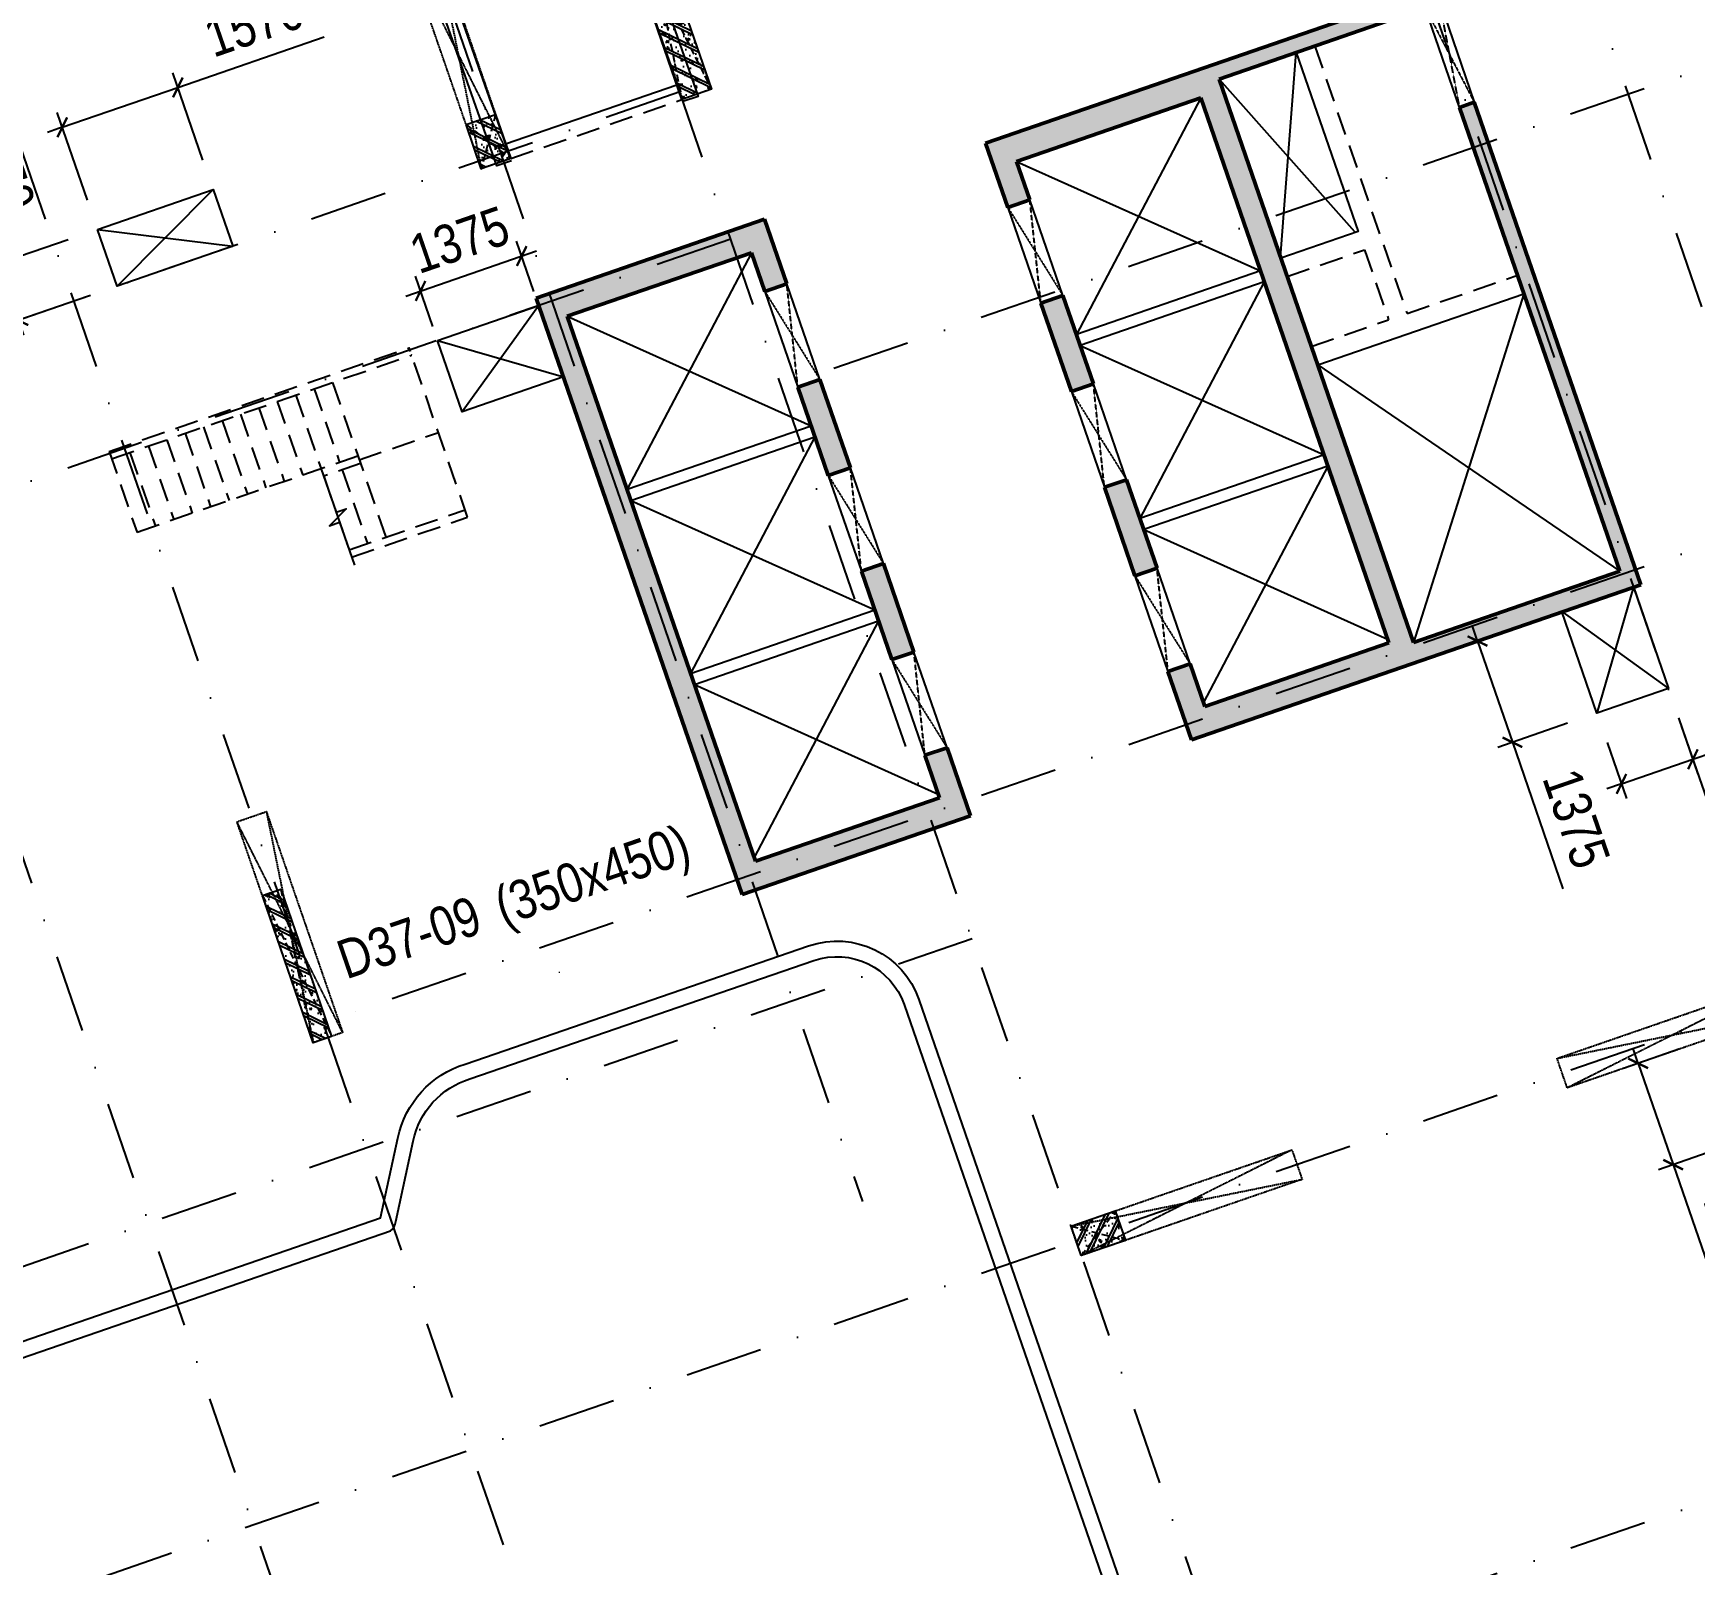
# Model space of a CAD drawing. Header units: millimetres. Extents: x -146681 to 1327256, y -72704 to 46237.
# Drawn here: x 659606 to 680931, y -12830 to 6828 of the extents above; entities that cross this region are included whole.
import ezdxf
from ezdxf.enums import TextEntityAlignment as Align

# ---------------------------------------------------------------- set-up
doc = ezdxf.new("R2010")
doc.units = ezdxf.units.MM
doc.header["$MEASUREMENT"] = 0
for name, pattern in [('DASHDOT', [1, 0.5, -0.25, 0, -0.25]), ('DASHED', [4.5, 3, -1.5]), ('HIDDEN', [0.375, 0.25, -0.125])]:
    doc.linetypes.add(name, pattern=pattern)
for name, color, linetype in [('ccu11-Khuat', 9, 'DASHED'), ('ccu11-Manh', 8, 'Continuous'), ('ccu11-Thay', 7, 'Continuous'), ('ccu12-Manh', 8, 'Continuous'), ('ccu12-Text', 31, 'Continuous'), ('KC2-DIM', 251, 'Continuous'), ('KT-Hatch', 251, 'Continuous'), ('KT-Luoi truc South Tower', 8, 'DASHDOT'), ('ST_MBDV Cot vach 220805$0$AUDIT_I_220805193045-5', 6, 'Continuous'), ('Xref_ST_MBDV Cot vach 30.7.2022|Xref_ST_MBDV Cot vach 30.7.2022|Xref_ST_MBDV Cot vach 30.7.2022|Xref_ST_MBDV Cot vach 30.7.2022|KC-Betong', 6, 'Continuous')]:
    doc.layers.add(name, color=color, linetype=linetype)
for name, color, linetype, lineweight in [('ccu12-Tencaukien', 9, 'Continuous', 15), ('KT-Kich thuoc', 159, 'Continuous', 18), ('ST_MBDV Cot vach 220805$0$KT-Net cot vach', 6, 'Continuous', 50)]:
    doc.layers.add(name, color=color, linetype=linetype, lineweight=lineweight)
doc.styles.add('Arial Narrow', font='ARIALN.TTF')
doc.dimstyles.new('ccu12-200', dxfattribs={"dimscale": 200, "dimtxt": 2.5, "dimasz": 1, "dimexe": 1, "dimexo": 2, "dimgap": 1, "dimtad": 1, "dimdec": 0, "dimdsep": 46, "dimtxsty": 'Arial Narrow', "dimblk": 'ARCHTICK', "dimcen": -1, "dimdle": 1, "dimclrd": 256, "dimclre": 256, "dimclrt": 3, "dimadec": 0, "dimazin": 2, "dimtfac": 0.1, "dimtdec": 0, "dimtmove": 0, "dimatfit": 1, "dimldrblk": 'ARCHTICK', "dimfxl": 1, "dimtvp": 0.833333, "dimtolj": 1, "dimtzin": 12, "dimarcsym": 0})
pattern_1 = [(50, (-550, 3050), (286.904, -25.101), [30, -330]), (355, (-550, 3050), (-55.5, 300.877), [24, -264]), (100.451, (-526.1, 3047.9), (231.404, 275.776), [25.496, -280.457]), (46.184, (-550, 3130), (426.896, -66.208), [45, -495]), (96.636, (-514.43, 3124.5), (373.865, 389.647), [38.244, -420.685]), (351.184, (-550, 3130), (373.865, 389.65), [36, -396]), (21, (-510, 3110), (238.763, -161.048), [30, -330]), (326, (-510, 3110), (97.326, 290.06), [24, -264]), (71.451, (-490.1, 3096.58), (336.09, 129.012), [25.496, -280.457]), (37.5, (-550, 3050), (4.864, 133.1575), [0, -260.8, 0, -268, 0, -265]), (7.5, (-550, 3050), (105.228, 157.7647), [0, -152.8, 0, -254.8, 0, -101]), (327.5, (-639.2, 3050), (213.529, -9.022), [0, -100, 0, -312, 0, -414]), (317.5, (-679.2, 3050), (233.274, 40.042), [0, -130, 0, -207.2, 0, -294]), (45, (-550, 3050), (-120.208, 120.208), []), (45, (-550, 3099), (-120.208, 120.208), [])]

# ---------------------------------------------------------------- blocks, each defined once
blk = doc.blocks.new('Asix South Tower')
at = {"layer": 'KT-Luoi truc South Tower', "ltscale": 2000}
for p, q in [((-61527.4, 64693.7), (-45306.5, 17710.6)), ((-63417.9, 64041.1), (-47197, 17057.9)), ((-72397.8, 60940.8), (-54232.5, 8325.6)), ((-74690, 60149.4), (-64788, 31468.5)), ((-80172.4, 58256.6), (-62007.1, 5641.4)), ((-82960.9, 57293.9), (-64795.6, 4678.7)), ((-41522.4, 50319.2), (-65827.2, 41928)), ((-67132.6, 45709), (-110541.5, 30722.1)), ((-39629.6, 44836.7), (-71714.8, 33759.3)), ((-66479.9, 43818.5), (-109888.9, 28831.6)), ((-37736.8, 39354.3), (-105450.5, 15976.2)), ((-63379.6, 34838.6), (-106788.6, 19851.7)), ((-37735.1, 33218.9), (-103274.2, 10591.7))]:
    blk.add_line(p, q, dxfattribs=at)
blk = doc.blocks.new('*U194')
at = {"layer": 'ccu12-Tencaukien', "color": 8, "ltscale": 10000}
blk.add_line((361, -155), (354, -155), dxfattribs=at)
at = {"layer": 'ccu12-Text', "color": 2, "style": 'Arial Narrow', "width": 0.8}
blk.add_attdef('SH', text='', height=300, dxfattribs=at).set_placement((276, 6), align=Align.BOTTOM_RIGHT)
at = {"layer": 'ccu12-Text', "color": 31, "style": 'Arial Narrow', "width": 0.8}
for tag, p in [('(', (508, -75)), ('KT', (633, -75)), (')', (963, -75))]:
    blk.add_attdef(tag, text='', height=250, dxfattribs=at).set_placement(p, align=Align.BOTTOM_LEFT)
blk = doc.blocks.new('_ArchTick')
at = {"color": 0, "const_width": 0.15}
blk.add_lwpolyline([(-0.5, -0.5), (0.5, 0.5)], dxfattribs=at)
blk = doc.blocks.new('*D234')
at = {"layer": 'Defpoints', "color": 0, "transparency": 16777216}
for p in [(661463, 6133), (661916, 4821), (660432, 4309)]:
    blk.add_point(p, dxfattribs=at)
at = {"layer": 'KC2-DIM', "lineweight": -2, "transparency": 16777216}
for p, q in [((661463, 6133), (663339, 6781)), ((661785, 5199), (661397, 6322)), ((659979, 5621), (661463, 6133)), ((660301, 4687), (659913, 5810)), ((659979, 5621), (659790, 5555))]:
    blk.add_line(p, q, dxfattribs=at)
at = {"layer": 'KC2-DIM', "lineweight": -2, "transparency": 16777216, "xscale": 200, "yscale": 200, "zscale": 200}
for p, rotation in [((661463, 6133), 199.0471388233132), ((659979, 5621), 19.04713882331325)]:
    blk.add_blockref('_ArchTick', p, dxfattribs=dict(at, rotation=rotation))
at = {"layer": 'KC2-DIM', "color": 3, "transparency": 16777216, "insert": (662441, 6953), "char_height": 500, "attachment_point": 5, "rotation": 19.0471, "style": 'Arial Narrow'}
blk.add_mtext('\\A1;1570', dxfattribs=at)
blk = doc.blocks.new('*D235')
at = {"layer": 'Defpoints', "color": 0, "transparency": 16777216}
for p in [(660432, 4309), (659165, 3871), (660683, 3581)]:
    blk.add_point(p, dxfattribs=at)
at = {"layer": 'KC2-DIM', "lineweight": -2, "transparency": 16777216}
for p, q in [((659165, 3871), (658609, 5479)), ((660054, 4178), (658976, 3806)), ((659416, 3143), (659165, 3871)), ((660305, 3450), (659227, 3078)), ((659416, 3143), (659481, 2954))]:
    blk.add_line(p, q, dxfattribs=at)
at = {"layer": 'KC2-DIM', "lineweight": -2, "transparency": 16777216, "xscale": 200, "yscale": 200, "zscale": 200}
for p, rotation in [((659165, 3871), 289.0471379604878), ((659416, 3143), 109.0471379604878)]:
    blk.add_blockref('_ArchTick', p, dxfattribs=dict(at, rotation=rotation))
at = {"layer": 'KC2-DIM', "color": 3, "transparency": 16777216, "insert": (659252, 5013), "char_height": 500, "attachment_point": 5, "rotation": 289.0471, "style": 'Arial Narrow'}
blk.add_mtext('\\A1;770', dxfattribs=at)
blk = doc.blocks.new('*D236')
at = {"layer": 'Defpoints', "color": 0, "transparency": 16777216}
for p in [(665876, 3969), (666164, 3135), (664865, 2687)]:
    blk.add_point(p, dxfattribs=at)
at = {"layer": 'KC2-DIM', "lineweight": -2, "transparency": 16777216}
for p, q in [((666033, 3513), (665811, 4158)), ((664388, 3455), (666065, 4034)), ((664734, 3065), (664512, 3709))]:
    blk.add_line(p, q, dxfattribs=at)
at = {"layer": 'KC2-DIM', "lineweight": -2, "transparency": 16777216, "xscale": 200, "yscale": 200, "zscale": 200}
for p, rotation in [((665876, 3969), 19.04713795307531), ((664577, 3520), 199.0471379530753)]:
    blk.add_blockref('_ArchTick', p, dxfattribs=dict(at, rotation=rotation))
at = {"layer": 'KC2-DIM', "color": 3, "transparency": 16777216, "insert": (665078, 4175), "char_height": 500, "attachment_point": 5, "rotation": 19.0471, "style": 'Arial Narrow'}
blk.add_mtext('\\A1;1375', dxfattribs=at)
blk = doc.blocks.new('*D239')
at = {"layer": 'Defpoints', "color": 0, "transparency": 16777216}
for p in [(679227, -599, 0), (679676, -1898, 0), (678591, -2273)]:
    blk.add_point(p, dxfattribs=at)
at = {"layer": 'KC2-DIM', "lineweight": -2, "transparency": 16777216}
for p, q in [((678849, -729), (677953, -1039)), ((678142, -973), (678077, -784)), ((678142, -973), (678591, -2273)), ((679298, -2029), (678402, -2338)), ((678591, -2273), (679240, -4153))]:
    blk.add_line(p, q, dxfattribs=at)
at = {"layer": 'KC2-DIM', "lineweight": -2, "transparency": 16777216, "xscale": 200, "yscale": 200, "zscale": 200}
for p, rotation in [((678142, -973), 289.0471379530857), ((678591, -2273), 109.0471379530857)]:
    blk.add_blockref('_ArchTick', p, dxfattribs=dict(at, rotation=rotation))
at = {"layer": 'KC2-DIM', "color": 3, "transparency": 16777216, "insert": (679411, -3253), "char_height": 500, "attachment_point": 5, "rotation": 289.0471, "style": 'Arial Narrow'}
blk.add_mtext('\\A1;1375', dxfattribs=at)
blk = doc.blocks.new('*D240')
at = {"layer": 'Defpoints', "color": 0, "transparency": 16777216}
for p in [(680593, -1582, 0), (679676, -1898, 0), (680907, -2491)]:
    blk.add_point(p, dxfattribs=at)
at = {"layer": 'KC2-DIM', "lineweight": -2, "transparency": 16777216}
for p, q in [((680723, -1960), (680972, -2680)), ((680907, -2491), (682518, -1934)), ((679806, -2276), (680055, -2996)), ((679990, -2807), (680907, -2491)), ((679990, -2807), (679801, -2872))]:
    blk.add_line(p, q, dxfattribs=at)
at = {"layer": 'KC2-DIM', "lineweight": -2, "transparency": 16777216, "xscale": 200, "yscale": 200, "zscale": 200}
for p, rotation in [((680907, -2491), 199.0471379530854), ((679990, -2807), 19.04713795308536)]:
    blk.add_blockref('_ArchTick', p, dxfattribs=dict(at, rotation=rotation))
at = {"layer": 'KC2-DIM', "color": 3, "transparency": 16777216, "insert": (681753, -1717), "char_height": 500, "attachment_point": 5, "rotation": 19.0471, "style": 'Arial Narrow'}
blk.add_mtext('\\A1;970', dxfattribs=at)
blk = doc.blocks.new('*D241')
at = {"layer": 'Defpoints', "color": 0, "transparency": 16777216}
for p in [(681119, -6079, 0), (681568, -7378, 0), (680654, -7694)]:
    blk.add_point(p, dxfattribs=at)
at = {"layer": 'KC2-DIM', "lineweight": -2, "transparency": 16777216}
for p, q in [((680741, -6209), (680016, -6459)), ((680205, -6394), (680140, -6205)), ((680205, -6394), (680654, -7694)), ((681190, -7509), (680465, -7759)), ((680654, -7694), (681303, -9574))]:
    blk.add_line(p, q, dxfattribs=at)
at = {"layer": 'KC2-DIM', "lineweight": -2, "transparency": 16777216, "xscale": 200, "yscale": 200, "zscale": 200}
for p, rotation in [((680205, -6394), 289.0471379530832), ((680654, -7694), 109.0471379530833)]:
    blk.add_blockref('_ArchTick', p, dxfattribs=dict(at, rotation=rotation))
at = {"layer": 'KC2-DIM', "color": 3, "transparency": 16777216, "insert": (681474, -8674), "char_height": 500, "attachment_point": 5, "rotation": 289.0471, "style": 'Arial Narrow'}
blk.add_mtext('\\A1;1375', dxfattribs=at)
blk = doc.blocks.new('*U331')
h = blk.add_hatch()
h.set_pattern_fill('VATLIEU04', color=250, scale=40, style=0, pattern_type=2)
h.set_pattern_definition([(50, (-550, 650), (286.904, -25.1), [30, -330]), (355, (-550, 650), (-55.5, 300.88), [24, -264]), (100.451, (-526.1, 647.9), (231.404, 275.776), [25.496, -280.457]), (46.184, (-550, 730), (426.9, -66.21), [45, -495]), (96.636, (-514.43, 724.5), (373.87, 389.65), [38.24, -420.69]), (351.184, (-550, 730), (373.86, 389.65), [36, -396]), (21, (-510, 710), (238.763, -161.048), [30, -330]), (326, (-510, 710), (97.326, 290.06), [24, -264]), (71.451, (-490.1, 696.58), (336.09, 129.01), [25.496, -280.457]), (37.5, (-550, 650), (4.864, 133.1575), [0, -260.8, 0, -268, 0, -265]), (7.5, (-550, 650), (105.228, 157.765), [0, -152.8, 0, -254.8, 0, -101]), (327.5, (-639.2, 650), (213.529, -9.022), [0, -100, 0, -312, 0, -414]), (317.5, (-679.2, 650), (233.274, 40.042), [0, -130, 0, -207.2, 0, -294]), (45, (-550, 650), (-120.208, 120.208), []), (45, (-550, 699), (-120.208, 120.208), [])])
h.paths.add_polyline_path([(-475, -475), (-75, -475), (-75, 125), (-475, 125)])
at = {"color": 6, "ltscale": 0.25}
blk.add_lwpolyline([(-475, -475), (-75, -475), (-75, 125), (-475, 125)], close=True, dxfattribs=at)
at = {"layer": 'Defpoints', "linetype": 'ByBlock', "ltscale": 30}
for p, q in [((-75, -475), (-475, 125)), ((-475, -475), (-75, 125))]:
    blk.add_line(p, q, dxfattribs=at)
blk = doc.blocks.new('*U202')
h = blk.add_hatch()
h.set_pattern_fill('VATLIEU04', color=250, scale=40, style=0, pattern_type=2)
h.set_pattern_definition(pattern_1)
h.paths.add_polyline_path([(-475, -475), (-75, -475), (-75, 2525), (-475, 2525)])
at = {"color": 6, "ltscale": 0.25}
blk.add_lwpolyline([(-475, -475), (-75, -475), (-75, 2525), (-475, 2525)], close=True, dxfattribs=at)
at = {"layer": 'Defpoints', "linetype": 'ByBlock', "ltscale": 30}
for p, q in [((-75, -475), (-475, 2525)), ((-475, -475), (-75, 2525))]:
    blk.add_line(p, q, dxfattribs=at)
blk = doc.blocks.new('*U196')
h = blk.add_hatch()
h.set_pattern_fill('VATLIEU04', color=250, scale=40, style=0, pattern_type=2)
h.set_pattern_definition([(50, (-700, 2050), (286.904, -25.1), [30, -330]), (355, (-700, 2050), (-55.5, 300.877), [24, -264]), (100.451, (-676.1, 2047.9), (231.404, 275.776), [25.496, -280.457]), (46.184, (-700, 2130), (426.896, -66.208), [45, -495]), (96.636, (-664.43, 2124.5), (373.865, 389.65), [38.244, -420.685]), (351.184, (-700, 2130), (373.865, 389.65), [36, -396]), (21, (-660, 2110), (238.763, -161.048), [30, -330]), (326, (-660, 2110), (97.326, 290.06), [24, -264]), (71.451, (-640.1, 2096.58), (336.09, 129.012), [25.496, -280.457]), (37.5, (-700, 2050), (4.864, 133.1575), [0, -260.8, 0, -268, 0, -265]), (7.5, (-700, 2050), (105.228, 157.765), [0, -152.8, 0, -254.8, 0, -101]), (327.5, (-789.2, 2050), (213.529, -9.022), [0, -100, 0, -312, 0, -414]), (317.5, (-829.2, 2050), (233.274, 40.042), [0, -130, 0, -207.2, 0, -294]), (45, (-700, 2050), (-120.208, 120.208), []), (45, (-700, 2099), (-120.208, 120.208), [])])
h.paths.add_polyline_path([(-475, -475), (-225, -475), (-225, 1525), (-475, 1525)])
at = {"color": 6, "ltscale": 0.25}
blk.add_lwpolyline([(-475, -475), (-225, -475), (-225, 1525), (-475, 1525)], close=True, dxfattribs=at)
at = {"layer": 'Defpoints', "linetype": 'ByBlock', "ltscale": 30}
for p, q in [((-225, -475), (-475, 1525)), ((-475, -475), (-225, 1525))]:
    blk.add_line(p, q, dxfattribs=at)
blk = doc.blocks.new('*U323')
h = blk.add_hatch()
h.set_pattern_fill('VATLIEU04', color=250, scale=40, style=0, pattern_type=2)
h.set_pattern_definition([(50, (-550, 650), (286.904, -25.1), [30, -330]), (355, (-550, 650), (-55.5, 300.88), [24, -264]), (100.451, (-526.1, 647.9), (231.404, 275.776), [25.496, -280.457]), (46.184, (-550, 730), (426.9, -66.21), [45, -495]), (96.636, (-514.43, 724.5), (373.87, 389.65), [38.24, -420.69]), (351.184, (-550, 730), (373.86, 389.65), [36, -396]), (21, (-510, 710), (238.763, -161.048), [30, -330]), (326, (-510, 710), (97.326, 290.06), [24, -264]), (71.451, (-490.1, 696.58), (336.09, 129.01), [25.496, -280.457]), (37.5, (-550, 650), (4.864, 133.1575), [0, -260.8, 0, -268, 0, -265]), (7.5, (-550, 650), (105.228, 157.765), [0, -152.8, 0, -254.8, 0, -101]), (327.5, (-639.2, 650), (213.529, -9.022), [0, -100, 0, -312, 0, -414]), (317.5, (-679.2, 650), (233.274, 40.042), [0, -130, 0, -207.2, 0, -294]), (45, (-550, 650), (-120.208, 120.208), []), (45, (-550, 699), (-120.208, 120.208), [])])
h.paths.add_polyline_path([(-475, -475), (-75, -475), (-75, 125), (-475, 125)])
at = {"color": 6, "ltscale": 0.25}
blk.add_lwpolyline([(-475, -475), (-75, -475), (-75, 125), (-475, 125)], close=True, dxfattribs=at)
at = {"layer": 'Defpoints', "linetype": 'ByBlock', "ltscale": 30}
for p, q in [((-75, -475), (-475, 125)), ((-475, -475), (-75, 125))]:
    blk.add_line(p, q, dxfattribs=at)
blk = doc.blocks.new('*U394')
at = {"color": 6, "linetype": 'HIDDEN', "ltscale": 10}
for p, q in [((-75, 2525), (-475, -475)), ((-75, -475), (-475, 2525))]:
    blk.add_line(p, q, dxfattribs=at)
blk.add_lwpolyline([(-475, -475), (-75, -475), (-75, 2525), (-475, 2525)], close=True, dxfattribs=at)
blk = doc.blocks.new('*U392')
at = {"color": 6, "linetype": 'HIDDEN', "ltscale": 10}
for p, q in [((-75, 2525), (-475, -475)), ((-75, -475), (-475, 2525))]:
    blk.add_line(p, q, dxfattribs=at)
blk.add_lwpolyline([(-475, -475), (-75, -475), (-75, 2525), (-475, 2525)], close=True, dxfattribs=at)
blk = doc.blocks.new('*U403')
at = {"color": 6, "linetype": 'HIDDEN', "ltscale": 10}
for p, q in [((-75, 2525), (-475, -475)), ((-75, -475), (-475, 2525))]:
    blk.add_line(p, q, dxfattribs=at)
blk.add_lwpolyline([(-475, -475), (-75, -475), (-75, 2525), (-475, 2525)], close=True, dxfattribs=at)
blk = doc.blocks.new('*U404')
at = {"color": 6, "linetype": 'HIDDEN', "ltscale": 10}
for p, q in [((-75, 2525), (-475, -475)), ((-75, -475), (-475, 2525))]:
    blk.add_line(p, q, dxfattribs=at)
blk.add_lwpolyline([(-475, -475), (-75, -475), (-75, 2525), (-475, 2525)], close=True, dxfattribs=at)
blk = doc.blocks.new('*U322')
h = blk.add_hatch()
h.set_pattern_fill('VATLIEU04', color=250, scale=40, style=0, pattern_type=2)
h.set_pattern_definition(pattern_1)
h.paths.add_polyline_path([(-475, -475), (-75, -475), (-75, 2525), (-475, 2525)])
at = {"color": 6, "ltscale": 0.25}
blk.add_lwpolyline([(-475, -475), (-75, -475), (-75, 2525), (-475, 2525)], close=True, dxfattribs=at)
at = {"layer": 'Defpoints', "linetype": 'ByBlock', "ltscale": 30}
for p, q in [((-75, -475), (-475, 2525)), ((-475, -475), (-75, 2525))]:
    blk.add_line(p, q, dxfattribs=at)
blk = doc.blocks.new('MBCV-T37')
at = {"layer": 'KT-Hatch'}
h = blk.add_hatch(dxfattribs=at)
h.set_pattern_fill('BTCT', color=256, scale=40)
h.set_pattern_definition([(50, (33773.05, -17470.41), (286.9041, -25.10085), [30, -330]), (355, (33773.05, -17470.4), (-55.5005, 300.8769), [24, -264]), (100.4514, (33796.96, -17472.5), (231.40375, 275.7758), [25.4961, -280.4568]), (46.1842, (33773.05, -17390.4), (426.8964, -66.2076), [45, -495]), (96.6356, (33808.62, -17395.93), (373.865, 389.6471), [38.2441, -420.6852]), (351.1842, (33773.05, -17390.4), (373.8648, 389.6474), [36, -396]), (21, (33813.05, -17410.41), (238.7628, -161.04756), [30, -330]), (326, (33813.05, -17410.4), (97.3261, 290.06), [24, -264]), (71.4514, (33832.95, -17423.84), (336.08905, 129.0122), [25.4961, -280.4568]), (37.5, (33773.05, -17470.41), (4.86394, 133.15754), [0, -260.8, 0, -268, 0, -265]), (7.5, (33773.05, -17470.41), (105.22781, 157.76468), [0, -152.8, 0, -254.8, 0, -101]), (327.5, (33683.85, -17470.41), (213.52897, -9.02195), [0, -100, 0, -312, 0, -414]), (317.5, (33643.85, -17470.41), (233.27447, 40.042), [0, -130, 0, -207.2, 0, -294]), (45, (33773.05, -17470.41), (-106.06602, 106.06602), []), (45, (33843.76, -17470.41), (-106.06602, 106.06602), [])])
h.paths.add_polyline_path([(-32273, 26604), (-35203, 25592), (-32559, 17936), (-29629, 18947), (-29931, 19822), (-30215, 19724), (-30027, 19180), (-32390, 18364), (-34805, 25359), (-32442, 26175), (-32271, 25679), (-31987, 25777)])
h.paths.add_polyline_path([(-26675, 28163), (-24260, 21168), (-26623, 20352), (-26812, 20899), (-27095, 20801), (-26793, 19924), (-21027, 21914), (-23164, 28106), (-23353, 28041), (-21297, 22086), (-23944, 21172), (-26440, 28403), (-23605, 29382), (-23670, 29571), (-29436, 27580), (-29151, 26756), (-28868, 26854), (-29038, 27347)])
h.paths.add_polyline_path([(-28335, 24393), (-28052, 24490), (-28443, 25625), (-28727, 25527)], flags=17)
h.paths.add_polyline_path([(-27628, 23262), (-27911, 23164), (-27520, 22029), (-27236, 22127)], flags=17)
h.paths.add_polyline_path([(-30639, 20953), (-30355, 21050), (-30747, 22185), (-31030, 22087)], flags=17)
h.paths.add_polyline_path([(-31563, 24548), (-31846, 24450), (-31455, 23316), (-31171, 23414)], flags=17)
at = {"layer": 'ST_MBDV Cot vach 220805$0$KT-Net cot vach', "extrusion": (-3.35283e-09, 1.99852e-08, 1)}
for p, q in [((-23670, 29571, 0), (-29436, 27580, 0)), ((-23605, 29382, 0), (-26440, 28403, 0)), ((-26440, 28403, 0), (-23944, 21172, 0)), ((-26675, 28163, 0), (-29038, 27347, 0)), ((-24260, 21168, 0), (-26675, 28163, 0)), ((-21297, 22086, 0), (-23353, 28041, 0)), ((-21027, 21914, 0), (-23164, 28106, 0)), ((-29436, 27580, 0), (-29151, 26756, 0)), ((-29038, 27347, 0), (-28868, 26854, 0)), ((-32273, 26604, 0), (-35203, 25592, 0)), ((-31987, 25777, 0), (-32273, 26604, 0)), ((-32442, 26175, 0), (-34805, 25359, 0)), ((-32271, 25679, 0), (-32442, 26175, 0)), ((-35203, 25592, 0), (-32559, 17936, 0)), ((-28443, 25625, 0), (-28052, 24490, 0)), ((-28727, 25527, 0), (-28335, 24393, 0)), ((-34805, 25359, 0), (-32390, 18364, 0)), ((-31171, 23414, 0), (-31563, 24548, 0)), ((-31455, 23316, 0), (-31846, 24450, 0)), ((-27628, 23262, 0), (-27236, 22127, 0)), ((-27911, 23164, 0), (-27520, 22029, 0)), ((-30355, 21050, 0), (-30747, 22185, 0)), ((-30639, 20953, 0), (-31030, 22087, 0)), ((-23944, 21172, 0), (-21297, 22086, 0)), ((-26793, 19924, 0), (-21027, 21914, 0)), ((-26623, 20352, 0), (-24260, 21168, 0)), ((-26812, 20899, 0), (-26623, 20352, 0)), ((-27095, 20801, 0), (-26793, 19924, 0)), ((-30027, 19180, 0), (-30215, 19724, 0)), ((-29629, 18947, 0), (-29931, 19822, 0)), ((-32390, 18364, 0), (-30027, 19180, 0)), ((-32559, 17936, 0), (-29629, 18947, 0))]:
    blk.add_line(p, q, dxfattribs=at)
at = {"layer": 'ST_MBDV Cot vach 220805$0$KT-Net cot vach'}
for p, q in [((-23353, 28041, 0), (-23164, 28106, 0)), ((-28868, 26854, 0), (-29151, 26756, 0)), ((-31987, 25777, 0), (-32271, 25679, 0)), ((-28443, 25625, 0), (-28727, 25527, 0)), ((-31563, 24548, 0), (-31846, 24450, 0)), ((-28052, 24490, 0), (-28335, 24393, 0)), ((-31171, 23414, 0), (-31455, 23316, 0)), ((-27628, 23262, 0), (-27911, 23164, 0)), ((-30747, 22185, 0), (-31030, 22087, 0)), ((-27236, 22127, 0), (-27520, 22029, 0)), ((-30355, 21050, 0), (-30639, 20953, 0)), ((-26812, 20899, 0), (-27095, 20801, 0)), ((-29931, 19822, 0), (-30215, 19724, 0))]:
    blk.add_line(p, q, dxfattribs=at)
at = {"layer": 'ST_MBDV Cot vach 220805$0$AUDIT_I_220805193045-5', "linetype": 'ByBlock'}
for name, p, xscale, rotation in [('*U202', (-33708, 30684, 0), -1.000000000000001, 199.0471379540016), ('*U323', (-35500, 27526, 0), -1.000000000000001, 199.0471379540016), ('*U196', (-38114, 17631, 0), -1.000000000000001, 199.0471379540016), ('*U331', (-27915, 13906, 0), -0.9999999999999996, 289.0471379532163)]:
    blk.add_blockref(name, p, dxfattribs=dict(at, xscale=xscale, rotation=rotation))
at = {"layer": 'Xref_ST_MBDV Cot vach 30.7.2022|Xref_ST_MBDV Cot vach 30.7.2022|Xref_ST_MBDV Cot vach 30.7.2022|Xref_ST_MBDV Cot vach 30.7.2022|KC-Betong', "linetype": 'ByBlock'}
for name, p, xscale, rotation in [('*U322', (-33708, 30684, 0), -1.000000000000001, 199.0471379540016), ('*U404', (-36283, 29795, 0), -1.000000000000001, 199.0471379540016), ('*U403', (-38441, 18577, 0), -1.000000000000001, 199.0471379540016), ('*U394', (-21677, 16060, 0), -0.9999999999999997, 289.0471379532163), ('*U392', (-27916, 13906, 0), -0.9999999999999997, 289.0471379532163)]:
    blk.add_blockref(name, p, dxfattribs=dict(at, xscale=xscale, rotation=rotation))
blk = doc.blocks.new('mbkc-t37')
blk.add_line((-26296, 27572, 0), (-24098, 28331, 0))
at = {"elevation": 0}
for points in [[(6200, 10700), (3064, 10700), (3074, 12373, 0.085159), (2784, 14138), (1049, 19152), (-3079, 31083, 0.260467), (-5870, 33557), (-20929, 37908, 0.435644), (-25490, 33654, 0.102481), (-25386, 32033), (-24080, 28306), (-24089, 28303)], [(6200, 10500), (2863, 10500), (2874, 12375, 0.085159), (2595, 14072), (860, 19087), (-3268, 31017, 0.260924), (-5919, 33363), (-20964, 37710, 0.435158), (-25290, 33640, 0.102973), (-25195, 32093), (-23825, 28182), (-24023, 28114)], [(-26286, 27544), (-26287, 27544), (-28875, 34908, 0.338337), (-32749, 36444), (-62185, 26289, 0.459457), (-64225, 21139), (-55456, 6813, 0.279689), (-50490, 5781), (-27772, 13619, 0.204279), (-27706, 13740), (-27482, 14770, -0.275412), (-26755, 15571), (-22342, 17089, -0.414195), (-21181, 16524), (-12852, -7567, 0.319754), (-8032, -11000), (37106, -11000, 0.36531), (42072, -6689, 0.102434), (42063, -5068), (39621, 6403, 0.132611), (38155, 9202, 0.066499), (37024, 10116, 0.137615), (34943, 10700), (9300, 10700)], [(-26221, 27355), (-26409, 27290), (-29057, 34822, 0.336124), (-32689, 36253), (-62119, 26100, 0.186797), (-64022, 24492, 0.186797)], [(-14306, 29382, -0.414214), (-14304, 29381), (-13864, 28106), (-14053, 28041), (-14494, 29317), (-14306, 29382)], [(-53502, 5908, 0.161195), (-50556, 5970), (-27901, 13786), (-27678, 14811, -0.274307), (-26816, 15761), (-22407, 17278, -0.414153), (-20992, 16589), (-12663, -7501, 0.319754), (-8032, -10800), (37104, -10800, 0.151467), (39864, -9900)]]:
    blk.add_lwpolyline(points, format="xyb", dxfattribs=at)
at = {"ltscale": 0.5, "elevation": 0}
for points in [[(-16148, 28746), (-15355, 26449), (-16347, 26106)], [(-16608, 25942), (-18971, 25126)], [(-16559, 25800), (-18922, 24984)], [(-15874, 24735), (-13227, 25649)], [(-24738, 23138), (-22375, 23954)], [(-24689, 22996), (-22326, 23812)], [(-15792, 23579), (-18155, 22763)], [(-15743, 23437), (-18106, 22621)], [(-23922, 20775), (-21559, 21591)], [(-23873, 20633), (-21510, 21449)]]:
    blk.add_lwpolyline(points, dxfattribs=at)
at = {"elevation": 0}
for points in [[(-19851, 26756), (-19427, 25527), (-19143, 25625), (-19568, 26854), (-19851, 26756)], [(-22971, 25679), (-22546, 24450), (-22263, 24548), (-22687, 25777), (-22971, 25679)], [(-19035, 24393), (-18611, 23164), (-18328, 23262), (-18752, 24490), (-19035, 24393)], [(-22155, 23316), (-21730, 22087), (-21447, 22185), (-21871, 23414), (-22155, 23316)], [(-18220, 22029), (-17795, 20801), (-17512, 20899), (-17936, 22127), (-18220, 22029)], [(-21339, 20953), (-20915, 19724), (-20631, 19822), (-21055, 21050), (-21339, 20953)]]:
    blk.add_lwpolyline(points, dxfattribs=at)
at = {"layer": 'ccu11-Khuat'}
for p, q in [((-14494, 29317, 0), (-13864, 28106, 0)), ((-14053, 28041, 0), (-14306, 29382, 0)), ((-19851, 26756, 0), (-19143, 25625, 0)), ((-19427, 25527, 0), (-19568, 26854, 0)), ((-22971, 25679, 0), (-22263, 24548, 0)), ((-22546, 24450, 0), (-22687, 25777, 0)), ((-19035, 24393, 0), (-18328, 23262, 0)), ((-18611, 23164, 0), (-18752, 24490, 0)), ((-22155, 23316, 0), (-21447, 22185, 0)), ((-21730, 22087, 0), (-21871, 23414, 0)), ((-18220, 22029, 0), (-17512, 20899, 0)), ((-17795, 20801, 0), (-17936, 22127, 0)), ((-21339, 20953, 0), (-20631, 19822, 0)), ((-20915, 19724, 0), (-21055, 21050, 0))]:
    blk.add_line(p, q, dxfattribs=at)
at = {"layer": 'ccu11-Khuat', "ltscale": 100}
for p, q in [((-15912, 28827, 0), (-14727, 25396, 0)), ((-26230, 27383, 0), (-24033, 28142, 0))]:
    blk.add_line(p, q, dxfattribs=at)
at = {"layer": 'ccu11-Khuat', "ltscale": 100, "elevation": 0}
for points in [[(-16266, 25870), (-15273, 26212), (-14963, 25314)], [(-14727, 25396), (-13309, 25885)], [(-15956, 24972), (-14963, 25314)]]:
    blk.add_lwpolyline(points, dxfattribs=at)
at = {"layer": 'ccu11-Manh'}
for p, q in [((-30050, 26985, 0), (-31283, 25745, 0)), ((-31534, 26473, 0), (-29799, 26257, 0)), ((-25871, 25497, 0), (-26854, 24132, 0)), ((-27170, 25049, 0), (-25554, 24581, 0)), ((-11822, 21885, 0), (-12290, 20266, 0)), ((-12739, 21568, 0), (-11373, 20582, 0))]:
    blk.add_line(p, q, dxfattribs=at)
at = {"layer": 'ccu11-Manh', "elevation": 0}
for points in [[(-16352, 26120), (-16148, 28746)], [(-17140, 28403), (-15401, 26449)], [(-17375, 28163), (-18971, 25126)], [(-19738, 27347), (-16608, 25942)], [(-23142, 26175), (-24738, 23138)], [(-16559, 25800), (-18155, 22763)], [(-25505, 25359), (-22375, 23954)], [(-18922, 24984), (-15792, 23579)], [(-22326, 23812), (-23922, 20775)], [(-15743, 23437), (-17340, 20400)], [(-24689, 22996), (-21559, 21591)], [(-18106, 22621), (-14976, 21216)], [(-21510, 21449), (-23106, 18412)], [(-23873, 20633), (-20743, 19227)]]:
    blk.add_lwpolyline(points, dxfattribs=at)
at = {"layer": 'ccu11-Thay', "elevation": 0}
for points in [[(-31534, 26473), (-30050, 26985), (-29799, 26257), (-31283, 25745), (-31534, 26473)], [(-27170, 25049), (-25871, 25497), (-25554, 24581), (-26854, 24132), (-27169, 25049)], [(-12739, 21568), (-11822, 21885), (-11373, 20582), (-12290, 20266), (-12739, 21568)]]:
    blk.add_lwpolyline(points, dxfattribs=at)
at = {"layer": 'ccu12-Manh', "ltscale": 0.5, "elevation": 0}
for points in [[(-13227, 25649), (-14644, 21172)], [(-15874, 24736), (-11997, 22086)]]:
    blk.add_lwpolyline(points, dxfattribs=at)
at = {"layer": 'ccu11-Khuat'}
blk.add_blockref('MBCV-T37', (9300, 0, 0), dxfattribs=at)

msp = doc.modelspace()

# ---------------------------------------------------------------- linework, layer by layer
at = {"layer": 'ccu11-Khuat', "ltscale": 100}
for p, q in [((660580.7, 1461.4), (664430.2, 2790.5)), ((665182, 616.8), (664431.8, 2789.7)), ((660612.1, 1366.5), (664462.8, 2696)), ((662975.2, 2182.4), (663301.6, 1237.1)), ((663211.6, 2264), (663537.9, 1318.7)), ((663447.9, 2345.5), (664133.2, 360.5)), ((662266.3, 1937.6), (662592.6, 992.4)), ((662502.6, 2019.2), (662829, 1074)), ((662738.9, 2100.8), (663065.3, 1155.5)), ((661793.7, 1774.4), (662120, 829.2)), ((662030, 1856), (662356.3, 910.8)), ((661084.7, 1529.7), (661411.1, 584.4)), ((661321.1, 1611.3), (661647.4, 666)), ((661557.4, 1692.9), (661883.7, 747.6)), ((663790.5, 1353), (664806.7, 1703.9)), ((660579.9, 1459.9), (660938.5, 421.3)), ((660848.4, 1448.1), (661174.8, 502.8)), ((663774.2, 1400.3), (660938.5, 421.3)), ((663806.8, 1305.8), (663334.2, 1142.6)), ((663334.2, 1142.6), (663660.6, 197.4)), ((663570.5, 1224.2), (663896.9, 278.9)), ((663660.6, 197.4), (665149.3, 711.3)), ((663693.2, 102.8), (665182, 616.8))]:
    msp.add_line(p, q, dxfattribs=at)
msp.add_arc((660581.1, 1460.3), 1.25, 109.04714, 199.04714, dxfattribs=at)
at = {"layer": 'KC2-DIM', "elevation": 0}
msp.add_lwpolyline([(663298.3, 1246.6), (663493.8, 680.5), (663623.7, 725.4), (663408.7, 505.6), (663538.6, 550.5), (663729.1, -1.2)], dxfattribs=at)
at = {"layer": 'KC2-DIM'}
for centre in [(664430.6, 2789.3), (664463.2, 2694.8)]:
    msp.add_arc(centre, 1.25, 19.04714, 109.04714, dxfattribs=at)

# ---------------------------------------------------------------- block references
msp.add_blockref('mbkc-t37', (691965.6, -22163.9, 0))
at = {"layer": 'ccu12-Tencaukien', "extrusion": (7.34415e-07, -7.83226e-07, 1)}
ref = msp.add_blockref('*U194', (665718.2, -4930, 0.5), dxfattribs=dict(at, xscale=1.815893337873055, yscale=1.815893337873055, zscale=1.815893337873055, rotation=358.5718110349675))
ref.add_attrib('KT', '(350x450)', dxfattribs={"color": 31, "extrusion": (7.34415e-07, -7.83226e-07, 1), "height": 500, "rotation": 19.03488, "style": 'Arial Narrow'}).set_placement((665691.7, -4773.7, 0.5), align=Align.BOTTOM_LEFT)
ref.add_attrib('SH', 'D37-09', dxfattribs={"color": 2, "extrusion": (7.34415e-07, -7.83226e-07, 1), "height": 500, "rotation": 19.03488, "style": 'Arial Narrow'}).set_placement((665447.8, -4848.4, 0.5), align=Align.BOTTOM_RIGHT)
at = {"layer": 'KT-Kich thuoc'}
msp.add_blockref('Asix South Tower', (735038.2, -39634.4), dxfattribs=at)

# ---------------------------------------------------------------- dimensions: what is measured, and where the dimension line sits
at = {"layer": 'KC2-DIM'}
for p1, p2, distance, picture, middle in [((660431.7, 4308.7), (661915.7, 4821), 1388.1, '*D234', (662441.1, 6952.6)), ((660682.9, 3580.8), (660431.7, 4308.7), 1340.4, '*D235', (659252.1, 5012.8)), ((679227.2, -598.8, 0), (679675.9, -1898.4, 0), -1147.8, '*D239', (679411.1, -3253.5)), ((679675.9, -1898.4, 0), (680592.8, -1581.8, 0), -961.4, '*D240', (681752.6, -1716.8)), ((681119.1, -6078.6, 0), (681567.9, -7378.3, 0), -966.8, '*D241', (681474.2, -8674.3))]:
    dim = msp.add_aligned_dim(p1=p1, p2=p2, distance=distance, dimstyle='ccu12-200', dxfattribs=at)
    dim.commit()
    dim.dimension.update_dxf_attribs({"geometry": picture, "text_midpoint": middle})
dim = msp.add_linear_dim(base=(665876.1, 3968.6), p1=(664864.6, 2686.6), p2=(666163.9, 3135.2), angle=19.04714, dimstyle='ccu12-200', dxfattribs=at)
dim.commit()
dim.dimension.update_dxf_attribs({"geometry": '*D236', "text_midpoint": (665226.5, 3744.3), "dimtype": 161})

doc.saveas('drawing.dxf')
